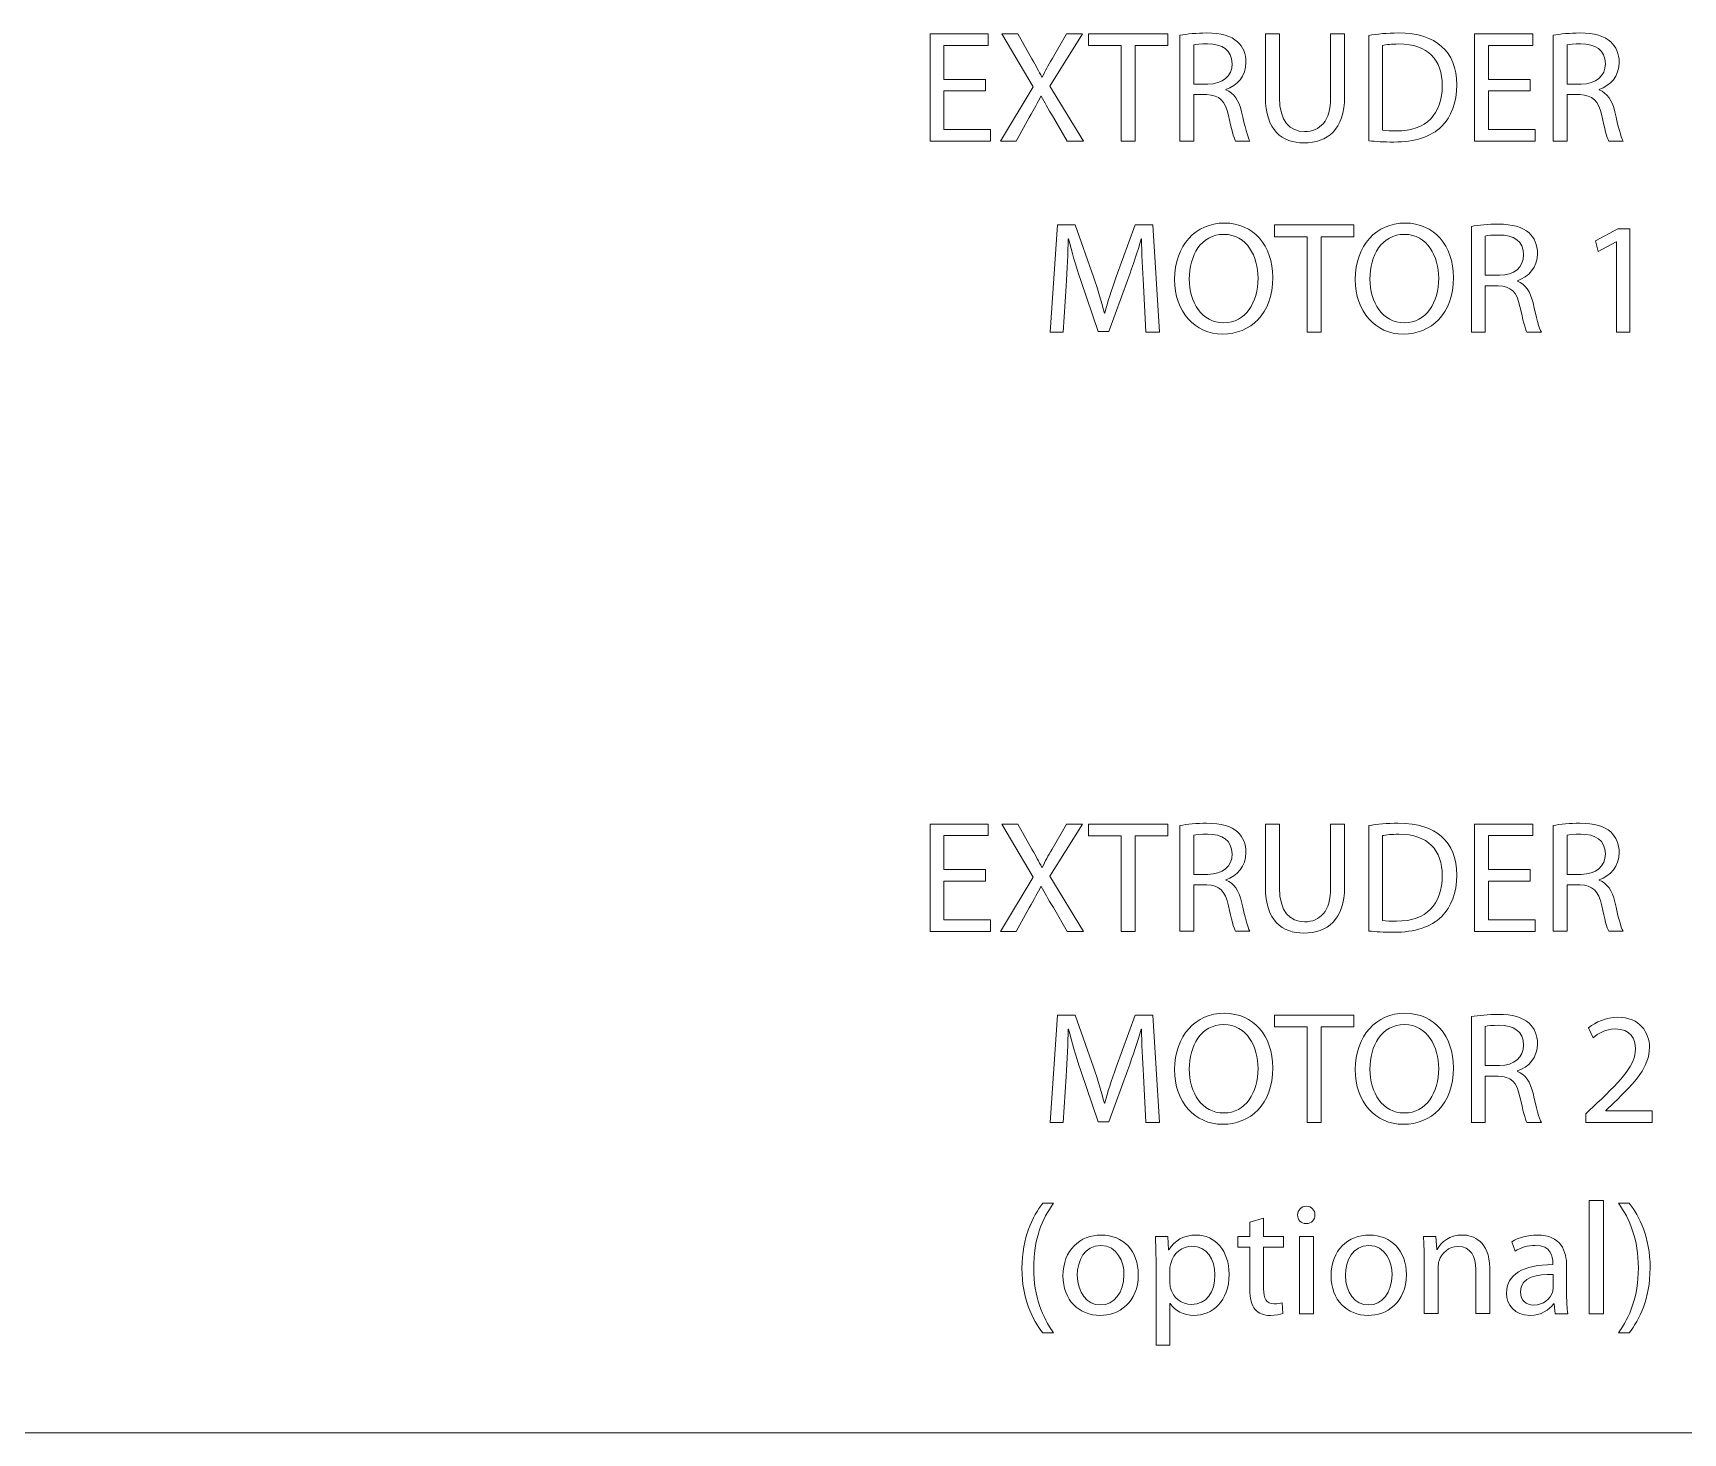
# Model space of a CAD drawing. Header units: millimetres. Extents: x -1390 to 6316, y -1840 to 2435.
# Drawn here: x 2800.81 to 2835.89, y -450.79 to -421.03 of the extents above; entities that cross this region are included whole.
import ezdxf

# ---------------------------------------------------------------- set-up
doc = ezdxf.new("R2010")
doc.units = ezdxf.units.MM
doc.layers.add('New Bottom Board Text', color=5, linetype='CONTINUOUS', lineweight=0, true_color=0x0000ff)
doc.layers.add('Referance lines', color=3, linetype='CONTINUOUS', lineweight=0, true_color=0x00ff00)

msp = doc.modelspace()

# ---------------------------------------------------------------- linework, layer by layer
at = {"layer": 'New Bottom Board Text', "color": 5, "true_color": 0x0000ff}
for points in [[(2821.063, -422.258), (2820.179, -422.258), (2820.179, -423.081), (2821.168, -423.081), (2821.168, -423.328), (2819.882, -423.328), (2819.882, -421.046), (2821.117, -421.046), (2821.117, -421.294), (2820.179, -421.294), (2820.179, -422.015), (2821.063, -422.015), (2821.063, -422.258), (2821.063, -422.258)], [(2821.992, -422.827), (2821.717, -423.328), (2821.379, -423.328), (2822.076, -422.174), (2821.406, -421.046), (2821.748, -421.046), (2822.049, -421.581)], [(2822.476, -421.581), (2822.784, -421.046), (2823.125, -421.046), (2822.432, -422.157), (2823.142, -423.328), (2822.8, -423.328), (2822.8, -423.328)], [(2823.945, -421.297), (2823.251, -421.297), (2823.251, -421.046), (2824.94, -421.046), (2824.94, -421.297), (2824.243, -421.297), (2824.243, -423.328), (2823.945, -423.328), (2823.945, -421.297), (2823.945, -421.297)], [(2825.767, -422.34), (2825.49, -422.34), (2825.49, -423.328), (2825.195, -423.328), (2825.195, -421.077), (2825.195, -421.077)], [(2825.49, -421.283), (2825.49, -422.116), (2825.49, -422.116)], [(2827.014, -422.39), (2827.014, -421.046), (2827.312, -421.046), (2827.312, -421.046)], [(2827.312, -421.046), (2827.312, -422.4)], [(2828.398, -422.4), (2828.398, -421.046), (2828.696, -421.046), (2828.696, -422.38)], [(2829.208, -423.321), (2829.208, -421.08), (2829.208, -421.08)], [(2829.503, -421.293), (2829.503, -423.098), (2829.503, -423.098)], [(2832.642, -422.258), (2831.758, -422.258), (2831.758, -423.081), (2832.747, -423.081), (2832.747, -423.328), (2831.46, -423.328), (2831.46, -421.046), (2832.696, -421.046), (2832.696, -421.294), (2831.758, -421.294), (2831.758, -422.015), (2832.642, -422.015), (2832.642, -422.258), (2832.642, -422.258)], [(2833.702, -422.34), (2833.425, -422.34), (2833.425, -423.328), (2833.13, -423.328), (2833.13, -421.077), (2833.13, -421.077)], [(2833.425, -421.283), (2833.425, -422.116), (2833.425, -422.116)], [(2822.259, -421.967), (2822.269, -421.967)], [(2825.49, -422.116), (2825.791, -422.116)], [(2826.173, -422.231), (2826.173, -422.241)], [(2833.425, -422.116), (2833.726, -422.116)], [(2834.108, -422.231), (2834.108, -422.241)], [(2822.245, -422.373), (2822.238, -422.373)], [(2822.8, -423.328), (2822.506, -422.824)], [(2826.681, -423.328), (2826.376, -423.328)], [(2834.616, -423.328), (2834.312, -423.328)], [(2822.777, -426.414), (2822.716, -427.392), (2822.435, -427.392), (2822.594, -425.11), (2822.97, -425.11), (2823.359, -426.214)], [(2823.84, -426.214), (2824.246, -425.11), (2824.622, -425.11), (2824.764, -427.392), (2824.473, -427.392), (2824.418, -426.39), (2824.418, -426.39)], [(2827.901, -425.361), (2827.207, -425.361), (2827.207, -425.11), (2828.896, -425.11), (2828.896, -425.361), (2828.198, -425.361), (2828.198, -427.392), (2827.901, -427.392), (2827.901, -425.361), (2827.901, -425.361)], [(2831.964, -426.403), (2831.687, -426.403), (2831.687, -427.391), (2831.392, -427.391), (2831.392, -425.141), (2831.392, -425.141)], [(2822.827, -425.405), (2822.821, -425.405)], [(2824.381, -425.405), (2824.374, -425.405)], [(2831.687, -425.347), (2831.687, -426.18), (2831.687, -426.18)], [(2834.474, -425.469), (2834.467, -425.469), (2834.085, -425.676), (2834.027, -425.449), (2834.508, -425.192), (2834.762, -425.192), (2834.762, -427.392), (2834.474, -427.392), (2834.474, -425.469), (2834.474, -425.469)], [(2831.687, -426.18), (2831.988, -426.18)], [(2824.087, -426.272), (2823.684, -427.378), (2823.46, -427.378), (2823.088, -426.292)], [(2825.395, -426.261), (2825.395, -426.261)], [(2827.168, -426.227), (2827.168, -426.227)], [(2829.235, -426.261), (2829.235, -426.261)], [(2831.009, -426.227), (2831.009, -426.227)], [(2832.371, -426.295), (2832.371, -426.305)], [(2823.589, -426.982), (2823.596, -426.982)], [(2832.879, -427.392), (2832.574, -427.392)], [(2821.063, -439.058), (2820.179, -439.058), (2820.179, -439.88), (2821.168, -439.88), (2821.168, -440.128), (2819.882, -440.128), (2819.882, -437.846), (2821.117, -437.846), (2821.117, -438.093), (2820.179, -438.093), (2820.179, -438.815), (2821.063, -438.815), (2821.063, -439.058), (2821.063, -439.058)], [(2821.992, -439.627), (2821.717, -440.128), (2821.379, -440.128), (2822.076, -438.973), (2821.406, -437.846), (2821.748, -437.846), (2822.049, -438.381)], [(2822.476, -438.381), (2822.784, -437.846), (2823.125, -437.846), (2822.432, -438.957), (2823.142, -440.128), (2822.8, -440.128), (2822.8, -440.128)], [(2823.945, -438.097), (2823.251, -438.097), (2823.251, -437.846), (2824.94, -437.846), (2824.94, -438.097), (2824.243, -438.097), (2824.243, -440.128), (2823.945, -440.128), (2823.945, -438.097), (2823.945, -438.097)], [(2825.767, -439.139), (2825.49, -439.139), (2825.49, -440.127), (2825.195, -440.127), (2825.195, -437.877), (2825.195, -437.877)], [(2825.49, -438.083), (2825.49, -438.916), (2825.49, -438.916)], [(2827.014, -439.19), (2827.014, -437.846), (2827.312, -437.846), (2827.312, -437.846)], [(2827.312, -437.846), (2827.312, -439.2)], [(2828.398, -439.2), (2828.398, -437.846), (2828.696, -437.846), (2828.696, -439.18)], [(2829.208, -440.121), (2829.208, -437.88), (2829.208, -437.88)], [(2829.503, -438.093), (2829.503, -439.898), (2829.503, -439.898)], [(2832.642, -439.058), (2831.758, -439.058), (2831.758, -439.88), (2832.747, -439.88), (2832.747, -440.128), (2831.46, -440.128), (2831.46, -437.846), (2832.696, -437.846), (2832.696, -438.093), (2831.758, -438.093), (2831.758, -438.815), (2832.642, -438.815), (2832.642, -439.058), (2832.642, -439.058)], [(2833.702, -439.139), (2833.425, -439.139), (2833.425, -440.127), (2833.13, -440.127), (2833.13, -437.877), (2833.13, -437.877)], [(2833.425, -438.083), (2833.425, -438.916), (2833.425, -438.916)], [(2822.259, -438.767), (2822.269, -438.767)], [(2822.245, -439.173), (2822.238, -439.173)], [(2825.49, -438.916), (2825.791, -438.916)], [(2826.173, -439.031), (2826.173, -439.041)], [(2833.425, -438.916), (2833.726, -438.916)], [(2834.108, -439.031), (2834.108, -439.041)], [(2822.8, -440.128), (2822.506, -439.623)], [(2826.681, -440.127), (2826.376, -440.127)], [(2834.616, -440.127), (2834.312, -440.127)], [(2822.777, -443.214), (2822.716, -444.192), (2822.435, -444.192), (2822.594, -441.91), (2822.97, -441.91), (2823.359, -443.014)], [(2823.84, -443.014), (2824.246, -441.91), (2824.622, -441.91), (2824.764, -444.192), (2824.473, -444.192), (2824.418, -443.19), (2824.418, -443.19)], [(2827.901, -442.161), (2827.207, -442.161), (2827.207, -441.91), (2828.896, -441.91), (2828.896, -442.161), (2828.198, -442.161), (2828.198, -444.192), (2827.901, -444.192), (2827.901, -442.161), (2827.901, -442.161)], [(2831.964, -443.204), (2831.687, -443.204), (2831.687, -444.192), (2831.392, -444.192), (2831.392, -441.941), (2831.392, -441.941)], [(2822.827, -442.205), (2822.821, -442.205)], [(2824.381, -442.205), (2824.374, -442.205)], [(2831.687, -442.147), (2831.687, -442.98), (2831.687, -442.98)], [(2833.98, -442.388), (2833.885, -442.178)], [(2827.168, -443.027), (2827.168, -443.027)], [(2831.009, -443.027), (2831.009, -443.027)], [(2831.687, -442.98), (2831.988, -442.98)], [(2824.087, -443.072), (2823.684, -444.178), (2823.46, -444.178), (2823.088, -443.092)], [(2825.395, -443.061), (2825.395, -443.061)], [(2829.235, -443.061), (2829.235, -443.061)], [(2832.371, -443.095), (2832.371, -443.105)], [(2823.589, -443.782), (2823.596, -443.782)], [(2834.42, -443.775), (2834.247, -443.938), (2834.247, -443.944), (2835.232, -443.944), (2835.232, -444.192), (2833.828, -444.192), (2833.828, -444.192)], [(2833.828, -444.192), (2833.828, -444.009), (2834.061, -443.782)], [(2832.879, -444.192), (2832.574, -444.192)], [(2833.899, -445.852), (2834.197, -445.852), (2834.197, -448.256), (2833.899, -448.256), (2833.899, -445.852), (2833.899, -445.852)], [(2822.279, -445.907), (2822.509, -445.907), (2822.509, -445.907)], [(2828.067, -446.157), (2828.067, -446.157)], [(2834.519, -445.906), (2834.749, -445.906)], [(2826.681, -447.738), (2826.681, -446.844), (2826.428, -446.844), (2826.428, -446.617), (2826.681, -446.617), (2826.681, -446.313), (2826.973, -446.225), (2826.973, -446.225)], [(2826.973, -446.225), (2826.973, -446.617), (2827.399, -446.617), (2827.399, -446.844), (2826.973, -446.844), (2826.973, -447.727)], [(2824.673, -446.617), (2824.938, -446.617), (2824.955, -446.898), (2824.961, -446.898)], [(2827.735, -446.617), (2828.033, -446.617), (2828.033, -448.256), (2827.735, -448.256), (2827.735, -446.617), (2827.735, -446.617)], [(2830.373, -446.617), (2830.637, -446.617), (2830.654, -446.888), (2830.661, -446.888)], [(2832.321, -446.925), (2832.253, -446.726)], [(2824.989, -448.036), (2824.982, -448.036), (2824.982, -448.926), (2824.687, -448.926), (2824.687, -447.152), (2824.687, -447.152)], [(2830.685, -447.27), (2830.685, -448.255), (2830.387, -448.255), (2830.387, -447.061), (2830.387, -447.061)], [(2833.123, -447.213), (2833.123, -447.18)], [(2833.417, -447.25), (2833.417, -447.863), (2833.417, -447.863)], [(2823.014, -447.44), (2823.014, -447.44)], [(2824.311, -447.423), (2824.311, -447.423)], [(2824.982, -447.304), (2824.982, -447.589), (2824.982, -447.589)], [(2828.714, -447.44), (2828.714, -447.44)], [(2830.01, -447.423), (2830.01, -447.423)], [(2831.781, -447.281), (2831.781, -448.255), (2831.483, -448.255), (2831.483, -447.311)], [(2833.129, -447.704), (2833.129, -447.42), (2833.129, -447.42)], [(2827.369, -448.025), (2827.382, -448.252)], [(2833.441, -448.256), (2833.173, -448.256), (2833.15, -448.049), (2833.14, -448.049)], [(2822.509, -448.665), (2822.279, -448.665)], [(2834.749, -448.665), (2834.519, -448.665), (2834.519, -448.665)]]:
    msp.add_lwpolyline(points, dxfattribs=at)
for points in [[(2825.195, -421.077), (2825.344, -421.05), (2825.561, -421.029), (2825.76, -421.029)], [(2825.781, -421.26), (2825.638, -421.26), (2825.54, -421.27), (2825.49, -421.283)], [(2825.76, -421.029), (2826.075, -421.029), (2826.282, -421.09), (2826.42, -421.216)], [(2826.305, -421.683), (2826.305, -421.388), (2826.092, -421.26), (2825.781, -421.26)], [(2826.42, -421.216), (2826.532, -421.317), (2826.6, -421.473), (2826.6, -421.652)], [(2829.208, -421.08), (2829.387, -421.05), (2829.601, -421.029), (2829.834, -421.029)], [(2829.848, -421.263), (2829.696, -421.263), (2829.58, -421.276), (2829.503, -421.293)], [(2829.834, -421.029), (2830.258, -421.029), (2830.559, -421.131), (2830.758, -421.314)], [(2830.772, -422.143), (2830.775, -421.605), (2830.471, -421.263), (2829.848, -421.263)], [(2833.13, -421.077), (2833.279, -421.05), (2833.496, -421.029), (2833.695, -421.029)], [(2833.716, -421.26), (2833.573, -421.26), (2833.475, -421.27), (2833.425, -421.283)], [(2833.695, -421.029), (2834.01, -421.029), (2834.217, -421.09), (2834.355, -421.216)], [(2834.241, -421.683), (2834.241, -421.388), (2834.027, -421.26), (2833.716, -421.26)], [(2834.355, -421.216), (2834.467, -421.317), (2834.535, -421.473), (2834.535, -421.652)], [(2822.049, -421.581), (2822.134, -421.73), (2822.198, -421.845), (2822.259, -421.967)], [(2822.269, -421.967), (2822.334, -421.832), (2822.391, -421.727), (2822.476, -421.581)], [(2830.758, -421.314), (2830.965, -421.5), (2831.083, -421.764), (2831.083, -422.133)], [(2825.791, -422.116), (2826.105, -422.116), (2826.305, -421.944), (2826.305, -421.683)], [(2826.6, -421.652), (2826.6, -421.95), (2826.41, -422.15), (2826.173, -422.231)], [(2833.726, -422.116), (2834.041, -422.116), (2834.241, -421.944), (2834.241, -421.683)], [(2834.535, -421.652), (2834.535, -421.95), (2834.345, -422.15), (2834.108, -422.231)], [(2826.227, -422.783), (2826.16, -422.468), (2826.035, -422.35), (2825.767, -422.34)], [(2826.173, -422.241), (2826.346, -422.302), (2826.451, -422.465), (2826.505, -422.702)], [(2829.801, -423.111), (2830.434, -423.111), (2830.772, -422.759), (2830.772, -422.143)], [(2831.083, -422.133), (2831.083, -422.505), (2830.965, -422.81), (2830.755, -423.02)], [(2834.162, -422.783), (2834.095, -422.468), (2833.97, -422.35), (2833.702, -422.34)], [(2834.108, -422.241), (2834.281, -422.302), (2834.386, -422.465), (2834.44, -422.702)], [(2822.238, -422.373), (2822.174, -422.505), (2822.107, -422.627), (2821.992, -422.827)], [(2822.506, -422.824), (2822.387, -422.63), (2822.316, -422.505), (2822.245, -422.373)], [(2827.833, -423.365), (2827.366, -423.365), (2827.014, -423.101), (2827.014, -422.39)], [(2827.312, -422.4), (2827.312, -422.908), (2827.539, -423.125), (2827.843, -423.125)], [(2828.696, -422.38), (2828.696, -423.081), (2828.327, -423.365), (2827.833, -423.365)], [(2827.843, -423.125), (2828.178, -423.125), (2828.398, -422.901), (2828.398, -422.4)], [(2826.376, -423.328), (2826.339, -423.26), (2826.288, -423.067), (2826.227, -422.783)], [(2826.505, -422.702), (2826.579, -423.02), (2826.634, -423.24), (2826.681, -423.328)], [(2830.755, -423.02), (2830.539, -423.233), (2830.186, -423.348), (2829.743, -423.348)], [(2834.312, -423.328), (2834.274, -423.26), (2834.223, -423.067), (2834.162, -422.783)], [(2834.44, -422.702), (2834.514, -423.02), (2834.569, -423.24), (2834.616, -423.328)], [(2829.743, -423.348), (2829.53, -423.348), (2829.357, -423.338), (2829.208, -423.321)], [(2829.503, -423.098), (2829.577, -423.108), (2829.685, -423.111), (2829.801, -423.111)], [(2825.083, -426.268), (2825.083, -425.544), (2825.53, -425.07), (2826.139, -425.07)], [(2826.139, -425.07), (2826.765, -425.07), (2827.168, -425.547), (2827.168, -426.227)], [(2828.924, -426.268), (2828.924, -425.544), (2829.371, -425.07), (2829.98, -425.07)], [(2829.98, -425.07), (2830.606, -425.07), (2831.009, -425.547), (2831.009, -426.227)], [(2831.392, -425.141), (2831.541, -425.114), (2831.758, -425.093), (2831.958, -425.093)], [(2831.958, -425.093), (2832.273, -425.093), (2832.479, -425.154), (2832.618, -425.279)], [(2822.821, -425.405), (2822.814, -425.689), (2822.797, -426.069), (2822.777, -426.414)], [(2823.088, -426.292), (2822.98, -425.967), (2822.892, -425.676), (2822.827, -425.405)], [(2824.374, -425.405), (2824.293, -425.669), (2824.202, -425.957), (2824.087, -426.272)], [(2824.418, -426.39), (2824.401, -426.072), (2824.381, -425.686), (2824.381, -425.405)], [(2826.129, -425.31), (2825.638, -425.31), (2825.395, -425.764), (2825.395, -426.261)], [(2826.857, -426.241), (2826.857, -425.784), (2826.62, -425.31), (2826.129, -425.31)], [(2829.97, -425.31), (2829.479, -425.31), (2829.235, -425.764), (2829.235, -426.261)], [(2830.697, -426.241), (2830.697, -425.784), (2830.46, -425.31), (2829.97, -425.31)], [(2831.978, -425.324), (2831.836, -425.324), (2831.737, -425.334), (2831.687, -425.347)], [(2832.503, -425.747), (2832.503, -425.452), (2832.29, -425.324), (2831.978, -425.324)], [(2832.618, -425.279), (2832.729, -425.381), (2832.797, -425.537), (2832.797, -425.716)], [(2831.988, -426.18), (2832.303, -426.18), (2832.503, -426.008), (2832.503, -425.747)], [(2832.797, -425.716), (2832.797, -426.014), (2832.608, -426.214), (2832.371, -426.295)], [(2823.359, -426.214), (2823.454, -426.495), (2823.528, -426.745), (2823.589, -426.982)], [(2823.596, -426.982), (2823.657, -426.752), (2823.738, -426.502), (2823.84, -426.214)], [(2826.109, -427.429), (2825.503, -427.429), (2825.083, -426.959), (2825.083, -426.268)], [(2825.395, -426.261), (2825.395, -426.752), (2825.658, -427.189), (2826.126, -427.189)], [(2827.168, -426.227), (2827.168, -427.009), (2826.691, -427.429), (2826.109, -427.429)], [(2826.126, -427.189), (2826.593, -427.189), (2826.857, -426.759), (2826.857, -426.241)], [(2829.949, -427.429), (2829.343, -427.429), (2828.924, -426.959), (2828.924, -426.268)], [(2829.235, -426.261), (2829.235, -426.752), (2829.499, -427.189), (2829.966, -427.189)], [(2831.009, -426.227), (2831.009, -427.009), (2830.532, -427.429), (2829.949, -427.429)], [(2829.966, -427.189), (2830.434, -427.189), (2830.697, -426.759), (2830.697, -426.241)], [(2832.425, -426.847), (2832.357, -426.532), (2832.232, -426.413), (2831.964, -426.403)], [(2832.371, -426.305), (2832.543, -426.366), (2832.648, -426.529), (2832.702, -426.766)], [(2832.574, -427.392), (2832.536, -427.324), (2832.486, -427.131), (2832.425, -426.847)], [(2832.702, -426.766), (2832.777, -427.084), (2832.831, -427.304), (2832.879, -427.392)], [(2825.195, -437.877), (2825.344, -437.85), (2825.561, -437.829), (2825.76, -437.829)], [(2825.781, -438.06), (2825.638, -438.06), (2825.54, -438.07), (2825.49, -438.083)], [(2825.76, -437.829), (2826.075, -437.829), (2826.282, -437.89), (2826.42, -438.015)], [(2826.305, -438.483), (2826.305, -438.188), (2826.092, -438.06), (2825.781, -438.06)], [(2826.42, -438.015), (2826.532, -438.117), (2826.6, -438.273), (2826.6, -438.452)], [(2829.208, -437.88), (2829.387, -437.85), (2829.601, -437.83), (2829.834, -437.83)], [(2829.848, -438.063), (2829.696, -438.063), (2829.58, -438.077), (2829.503, -438.093)], [(2829.834, -437.83), (2830.258, -437.83), (2830.559, -437.931), (2830.758, -438.114)], [(2830.772, -438.943), (2830.775, -438.405), (2830.471, -438.063), (2829.848, -438.063)], [(2830.758, -438.114), (2830.965, -438.3), (2831.083, -438.564), (2831.083, -438.933)], [(2833.13, -437.877), (2833.279, -437.85), (2833.496, -437.829), (2833.695, -437.829)], [(2833.716, -438.06), (2833.573, -438.06), (2833.475, -438.07), (2833.425, -438.083)], [(2833.695, -437.829), (2834.01, -437.829), (2834.217, -437.89), (2834.355, -438.015)], [(2834.241, -438.483), (2834.241, -438.188), (2834.027, -438.06), (2833.716, -438.06)], [(2834.355, -438.015), (2834.467, -438.117), (2834.535, -438.273), (2834.535, -438.452)], [(2822.049, -438.381), (2822.134, -438.53), (2822.198, -438.645), (2822.259, -438.767)], [(2822.269, -438.767), (2822.334, -438.632), (2822.391, -438.527), (2822.476, -438.381)], [(2825.791, -438.916), (2826.105, -438.916), (2826.305, -438.743), (2826.305, -438.483)], [(2826.6, -438.452), (2826.6, -438.75), (2826.41, -438.949), (2826.173, -439.031)], [(2833.726, -438.916), (2834.041, -438.916), (2834.241, -438.743), (2834.241, -438.483)], [(2834.535, -438.452), (2834.535, -438.75), (2834.345, -438.949), (2834.108, -439.031)], [(2822.238, -439.173), (2822.174, -439.305), (2822.107, -439.427), (2821.992, -439.627)], [(2822.506, -439.623), (2822.387, -439.431), (2822.316, -439.305), (2822.245, -439.173)], [(2826.227, -439.583), (2826.16, -439.268), (2826.035, -439.149), (2825.767, -439.139)], [(2826.173, -439.041), (2826.346, -439.102), (2826.451, -439.264), (2826.505, -439.501)], [(2828.696, -439.18), (2828.696, -439.88), (2828.327, -440.165), (2827.833, -440.165)], [(2829.801, -439.911), (2830.434, -439.911), (2830.772, -439.559), (2830.772, -438.943)], [(2831.083, -438.933), (2831.083, -439.305), (2830.965, -439.61), (2830.755, -439.819)], [(2834.162, -439.583), (2834.095, -439.268), (2833.97, -439.149), (2833.702, -439.139)], [(2834.108, -439.041), (2834.281, -439.102), (2834.386, -439.264), (2834.44, -439.501)], [(2826.505, -439.501), (2826.579, -439.819), (2826.634, -440.04), (2826.681, -440.127)], [(2827.833, -440.165), (2827.366, -440.165), (2827.014, -439.901), (2827.014, -439.19)], [(2827.312, -439.2), (2827.312, -439.708), (2827.539, -439.925), (2827.843, -439.925)], [(2827.843, -439.925), (2828.178, -439.925), (2828.398, -439.702), (2828.398, -439.2)], [(2834.44, -439.501), (2834.514, -439.819), (2834.569, -440.04), (2834.616, -440.127)], [(2826.376, -440.127), (2826.339, -440.06), (2826.288, -439.867), (2826.227, -439.583)], [(2830.755, -439.819), (2830.539, -440.033), (2830.186, -440.148), (2829.743, -440.148)], [(2834.312, -440.127), (2834.274, -440.06), (2834.223, -439.867), (2834.162, -439.583)], [(2829.743, -440.148), (2829.53, -440.148), (2829.357, -440.138), (2829.208, -440.121)], [(2829.503, -439.898), (2829.577, -439.908), (2829.685, -439.911), (2829.801, -439.911)], [(2825.083, -443.068), (2825.083, -442.343), (2825.53, -441.87), (2826.139, -441.87)], [(2826.139, -441.87), (2826.765, -441.87), (2827.168, -442.347), (2827.168, -443.027)], [(2828.924, -443.068), (2828.924, -442.343), (2829.371, -441.87), (2829.98, -441.87)], [(2829.98, -441.87), (2830.606, -441.87), (2831.009, -442.347), (2831.009, -443.027)], [(2831.392, -441.941), (2831.541, -441.914), (2831.758, -441.894), (2831.958, -441.894)], [(2831.958, -441.894), (2832.273, -441.894), (2832.479, -441.955), (2832.618, -442.08)], [(2833.885, -442.178), (2834.034, -442.053), (2834.254, -441.955), (2834.504, -441.955)], [(2834.504, -441.955), (2834.978, -441.955), (2835.178, -442.279), (2835.178, -442.594)], [(2822.821, -442.205), (2822.814, -442.489), (2822.797, -442.868), (2822.777, -443.214)], [(2823.088, -443.092), (2822.98, -442.767), (2822.892, -442.476), (2822.827, -442.205)], [(2824.374, -442.205), (2824.293, -442.469), (2824.202, -442.757), (2824.087, -443.072)], [(2824.418, -443.19), (2824.401, -442.872), (2824.381, -442.486), (2824.381, -442.205)], [(2826.129, -442.11), (2825.638, -442.11), (2825.395, -442.564), (2825.395, -443.061)], [(2826.857, -443.041), (2826.857, -442.584), (2826.62, -442.11), (2826.129, -442.11)], [(2829.97, -442.11), (2829.479, -442.11), (2829.235, -442.564), (2829.235, -443.061)], [(2830.697, -443.041), (2830.697, -442.584), (2830.46, -442.11), (2829.97, -442.11)], [(2831.978, -442.124), (2831.836, -442.124), (2831.737, -442.134), (2831.687, -442.147)], [(2832.503, -442.547), (2832.503, -442.252), (2832.29, -442.124), (2831.978, -442.124)], [(2832.618, -442.08), (2832.729, -442.181), (2832.797, -442.337), (2832.797, -442.516)], [(2834.447, -442.202), (2834.247, -442.202), (2834.081, -442.303), (2833.98, -442.388)], [(2834.88, -442.631), (2834.88, -442.408), (2834.775, -442.202), (2834.447, -442.202)], [(2831.988, -442.98), (2832.303, -442.98), (2832.503, -442.807), (2832.503, -442.547)], [(2832.797, -442.516), (2832.797, -442.814), (2832.608, -443.014), (2832.371, -443.095)], [(2834.061, -443.782), (2834.623, -443.248), (2834.88, -442.963), (2834.88, -442.631)], [(2835.178, -442.594), (2835.178, -443), (2834.883, -443.329), (2834.42, -443.775)], [(2823.359, -443.014), (2823.454, -443.295), (2823.528, -443.545), (2823.589, -443.782)], [(2823.596, -443.782), (2823.657, -443.552), (2823.738, -443.302), (2823.84, -443.014)], [(2827.168, -443.027), (2827.168, -443.809), (2826.691, -444.229), (2826.109, -444.229)], [(2826.126, -443.989), (2826.593, -443.989), (2826.857, -443.559), (2826.857, -443.041)], [(2831.009, -443.027), (2831.009, -443.809), (2830.532, -444.229), (2829.949, -444.229)], [(2829.966, -443.989), (2830.434, -443.989), (2830.697, -443.559), (2830.697, -443.041)], [(2826.109, -444.229), (2825.503, -444.229), (2825.083, -443.758), (2825.083, -443.068)], [(2825.395, -443.061), (2825.395, -443.552), (2825.658, -443.989), (2826.126, -443.989)], [(2829.949, -444.229), (2829.343, -444.229), (2828.924, -443.758), (2828.924, -443.068)], [(2829.235, -443.061), (2829.235, -443.552), (2829.499, -443.989), (2829.966, -443.989)], [(2832.425, -443.647), (2832.357, -443.332), (2832.232, -443.214), (2831.964, -443.204)], [(2832.371, -443.105), (2832.543, -443.166), (2832.648, -443.329), (2832.702, -443.566)], [(2832.574, -444.192), (2832.536, -444.124), (2832.486, -443.931), (2832.425, -443.647)], [(2832.702, -443.566), (2832.777, -443.884), (2832.831, -444.104), (2832.879, -444.192)], [(2821.836, -447.291), (2821.839, -446.628), (2822.066, -446.191), (2822.279, -445.907)], [(2822.509, -445.907), (2822.262, -446.242), (2822.086, -446.678), (2822.086, -447.294)], [(2827.698, -446.157), (2827.698, -446.055), (2827.773, -445.971), (2827.884, -445.971)], [(2827.877, -446.34), (2827.769, -446.34), (2827.698, -446.259), (2827.698, -446.157)], [(2828.067, -446.157), (2828.067, -446.259), (2827.996, -446.34), (2827.877, -446.34)], [(2827.884, -445.971), (2827.992, -445.971), (2828.067, -446.052), (2828.067, -446.157)], [(2834.942, -447.284), (2834.942, -446.675), (2834.759, -446.245), (2834.519, -445.906)], [(2834.749, -445.906), (2834.962, -446.184), (2835.192, -446.62), (2835.192, -447.284)], [(2822.709, -447.45), (2822.709, -446.905), (2823.072, -446.584), (2823.522, -446.584)], [(2823.515, -446.807), (2823.166, -446.807), (2823.014, -447.132), (2823.014, -447.44)], [(2824.006, -447.433), (2824.006, -447.156), (2823.867, -446.807), (2823.515, -446.807)], [(2823.522, -446.584), (2823.992, -446.584), (2824.311, -446.925), (2824.311, -447.423)], [(2824.687, -447.152), (2824.687, -446.943), (2824.681, -446.773), (2824.673, -446.617)], [(2824.961, -446.898), (2825.08, -446.699), (2825.276, -446.584), (2825.544, -446.584)], [(2825.452, -446.82), (2825.249, -446.82), (2825.056, -446.963), (2825.002, -447.186)], [(2825.94, -447.426), (2825.94, -447.101), (2825.767, -446.82), (2825.452, -446.82)], [(2825.544, -446.584), (2825.943, -446.584), (2826.241, -446.919), (2826.241, -447.413)], [(2828.409, -447.45), (2828.409, -446.905), (2828.771, -446.584), (2829.221, -446.584)], [(2829.215, -446.807), (2828.866, -446.807), (2828.714, -447.132), (2828.714, -447.44)], [(2829.705, -447.433), (2829.705, -447.156), (2829.567, -446.807), (2829.215, -446.807)], [(2829.221, -446.584), (2829.692, -446.584), (2830.01, -446.925), (2830.01, -447.423)], [(2830.387, -447.061), (2830.387, -446.888), (2830.383, -446.753), (2830.373, -446.617)], [(2830.661, -446.888), (2830.742, -446.736), (2830.932, -446.583), (2831.202, -446.583)], [(2831.104, -446.827), (2830.911, -446.827), (2830.759, -446.966), (2830.705, -447.132)], [(2831.483, -447.311), (2831.483, -447.047), (2831.385, -446.827), (2831.104, -446.827)], [(2831.202, -446.583), (2831.429, -446.583), (2831.781, -446.718), (2831.781, -447.281)], [(2832.253, -446.726), (2832.388, -446.641), (2832.588, -446.584), (2832.794, -446.584)], [(2832.75, -446.804), (2832.595, -446.804), (2832.436, -446.848), (2832.321, -446.925)], [(2833.123, -447.18), (2833.123, -447.047), (2833.086, -446.8), (2832.75, -446.804)], [(2832.794, -446.584), (2833.295, -446.584), (2833.417, -446.925), (2833.417, -447.25)], [(2825.002, -447.186), (2824.992, -447.223), (2824.982, -447.267), (2824.982, -447.304)], [(2830.705, -447.132), (2830.691, -447.169), (2830.685, -447.22), (2830.685, -447.27)], [(2832.138, -447.822), (2832.138, -447.427), (2832.49, -447.21), (2833.123, -447.213)], [(2822.279, -448.665), (2822.066, -448.384), (2821.836, -447.951), (2821.836, -447.291)], [(2822.086, -447.294), (2822.086, -447.897), (2822.272, -448.327), (2822.509, -448.665)], [(2823.495, -448.293), (2823.055, -448.293), (2822.709, -447.968), (2822.709, -447.45)], [(2823.014, -447.44), (2823.014, -447.799), (2823.217, -448.07), (2823.508, -448.07)], [(2824.311, -447.423), (2824.311, -448.029), (2823.887, -448.293), (2823.495, -448.293)], [(2823.508, -448.07), (2823.793, -448.07), (2824.006, -447.802), (2824.006, -447.433)], [(2824.982, -447.589), (2824.982, -447.633), (2824.985, -447.673), (2824.995, -447.71)], [(2825.442, -448.059), (2825.757, -448.059), (2825.94, -447.802), (2825.94, -447.426)], [(2826.241, -447.413), (2826.241, -448.002), (2825.879, -448.293), (2825.492, -448.293)], [(2829.194, -448.293), (2828.754, -448.293), (2828.409, -447.968), (2828.409, -447.45)], [(2828.714, -447.44), (2828.714, -447.799), (2828.917, -448.07), (2829.208, -448.07)], [(2830.01, -447.423), (2830.01, -448.029), (2829.587, -448.293), (2829.194, -448.293)], [(2829.208, -448.07), (2829.492, -448.07), (2829.705, -447.802), (2829.705, -447.433)], [(2833.129, -447.42), (2832.805, -447.413), (2832.436, -447.471), (2832.436, -447.789)], [(2834.519, -448.665), (2834.756, -448.33), (2834.942, -447.894), (2834.942, -447.284)], [(2835.192, -447.284), (2835.189, -447.947), (2834.962, -448.38), (2834.749, -448.665)], [(2824.995, -447.71), (2825.049, -447.917), (2825.229, -448.059), (2825.442, -448.059)], [(2826.797, -448.168), (2826.716, -448.076), (2826.681, -447.931), (2826.681, -447.738)], [(2826.973, -447.727), (2826.973, -447.931), (2827.03, -448.046), (2827.196, -448.046)], [(2832.639, -448.293), (2832.307, -448.293), (2832.138, -448.06), (2832.138, -447.822)], [(2832.436, -447.789), (2832.436, -447.985), (2832.564, -448.073), (2832.713, -448.073)], [(2832.713, -448.073), (2832.93, -448.073), (2833.068, -447.938), (2833.116, -447.799)], [(2833.116, -447.799), (2833.126, -447.765), (2833.129, -447.731), (2833.129, -447.704)], [(2833.417, -447.863), (2833.417, -448.005), (2833.424, -448.144), (2833.441, -448.256)], [(2825.492, -448.293), (2825.276, -448.293), (2825.087, -448.198), (2824.989, -448.036)], [(2827.118, -448.293), (2826.98, -448.293), (2826.868, -448.246), (2826.797, -448.168)], [(2827.382, -448.252), (2827.325, -448.272), (2827.234, -448.293), (2827.118, -448.293)], [(2827.196, -448.046), (2827.278, -448.046), (2827.325, -448.039), (2827.369, -448.025)], [(2833.14, -448.049), (2833.048, -448.178), (2832.872, -448.293), (2832.639, -448.293)]]:
    msp.add_open_spline(points, degree=3, dxfattribs=at)
at = {"layer": 'Referance lines', "color": 3, "true_color": 0x00ff00}
msp.add_line((2645.12, -450.792), (3483.116, -450.792), dxfattribs=at)

doc.saveas('drawing.dxf')
